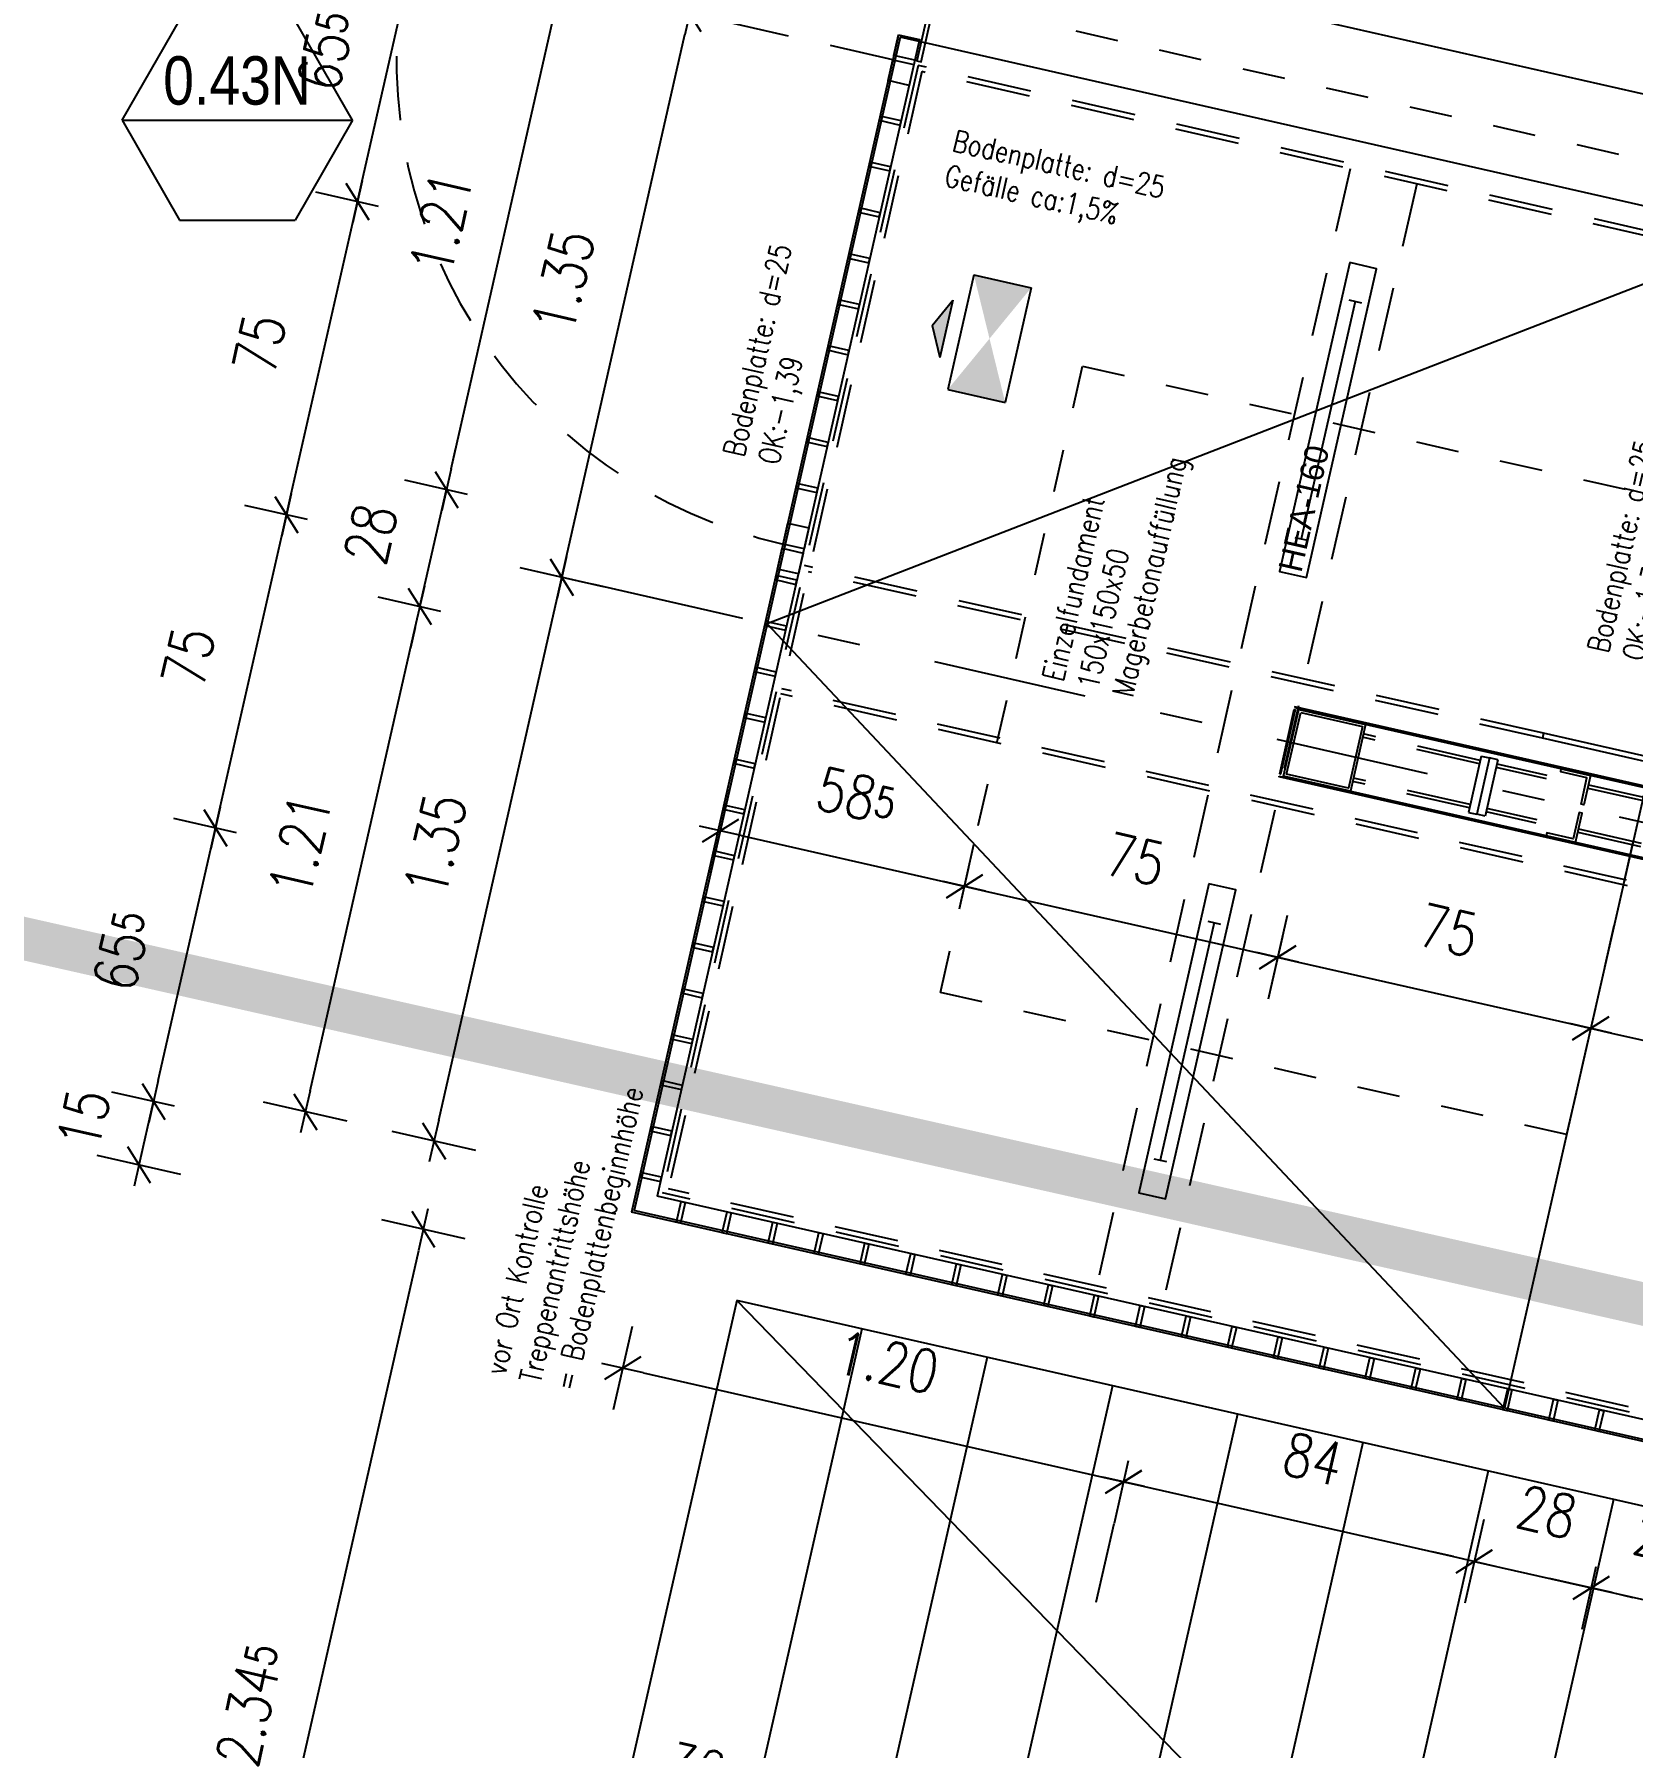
# Model space of a CAD drawing. Header units: metres. Extents: x -7 to 99688, y -10762 to -90.
# Drawn here: x 77.233 to 80.967, y -126.664 to -122.662 of the extents above; entities that cross this region are included whole.
import ezdxf
from ezdxf.enums import TextEntityAlignment as Align

# ---------------------------------------------------------------- set-up
doc = ezdxf.new("R2010")
doc.units = ezdxf.units.M
doc.header["$LTSCALE"] = 0.03
for name, pattern in [('GESTRICHELT', [9, 6, -3]), ('GESTRICHELT2', [4.5, 3, -1.5]), ('STRICHLINIE', [0.75, 0.5, -0.25]), ('STRICHPUNKT', [24, 12, -6, 0, -6])]:
    doc.linetypes.add(name, pattern=pattern)
doc.layers.get('0').update_dxf_attribs({"linetype": 'CONTINUOUS'})
doc.layers.get('Defpoints').update_dxf_attribs({"linetype": 'CONTINUOUS'})
for name, color, linetype in [('A_ACHSEN', 1, 'STRICHPUNKT'), ('A_ansicht', 9, 'CONTINUOUS'), ('A_ansicht_verdeckt', 8, 'STRICHLINIE'), ('A_Gitterrost', 3, 'CONTINUOUS'), ('A_NR_TÜR', 1, 'CONTINUOUS'), ('A_räume', 5, 'CONTINUOUS'), ('A_schraffur', 10, 'CONTINUOUS'), ('A_Stahl', 5, 'CONTINUOUS'), ('A_text', 5, 'CONTINUOUS'), ('A_treppe', 3, 'CONTINUOUS'), ('A_trockenbau', 2, 'CONTINUOUS'), ('A_Tuernummer_neu', 10, 'CONTINUOUS'), ('A_TXT-TUER', 1, 'CONTINUOUS'), ('A_verdeckt', 8, 'GESTRICHELT2'), ('CKMA0002', 2, 'CONTINUOUS'), ('E__LEUCHTEN', 6, 'CONTINUOUS')]:
    doc.layers.add(name, color=color, linetype=linetype)
doc.styles.add('arial-n', font='ARIALN.TTF')
doc.styles.add('NORM', font='simplex.shx', dxfattribs={"width": 0.7, "bigfont": 'bigfont.shx'})
doc.styles.add('PITSIMP8', font='PITSIMP8.SHX')
doc.styles.add('SIMPLEX', font='simplex.shx', dxfattribs={"width": 0.8, "height": 0.1})
doc.styles.get("Standard").update_dxf_attribs({"font": 'txt', "height": 1})
doc.dimstyles.get("Standard").update_dxf_attribs({"dimtxt": 0.1, "dimasz": 0.05, "dimexe": 0.1, "dimexo": 0, "dimgap": 0.1, "dimtad": 1, "dimdec": 4, "dimrnd": 0.0025, "dimzin": 0, "dimdsep": 46, "dimtxsty": 'SIMPLEX', "dimblk": 'DIMCROSS', "dimblk1": 'DIMCROSS', "dimblk2": 'DIMCROSS', "dimsah": 1, "dimcen": 2.5, "dimdle": 0.025, "dimclrd": 1, "dimclre": 1, "dimclrt": 6, "dimadec": 0, "dimazin": 0, "dimtfac": 1, "dimtdec": 4, "dimtix": 1, "dimtmove": 2, "dimatfit": 3, "dimfxl": 1, "dimtvp": 1, "dimtolj": 1, "dimtzin": 0, "dimarcsym": 0})

# ---------------------------------------------------------------- blocks, each defined once
blk = doc.blocks.new('Tür-Nr')
at = {"layer": 'A_NR_TÜR'}
for p, q in [((-0.0573, -108.8652), (0.0772, -108.6321)), ((0.0772, -108.6321), (0.3468, -108.6321)), ((0.4812, -108.8652), (0.3468, -108.6321)), ((-0.0573, -108.8652), (0.4812, -108.8652)), ((-0.0573, -108.8652), (0.0772, -109.0983)), ((0.4812, -108.8652), (0.3468, -109.0983)), ((0.0772, -109.0983), (0.3468, -109.0983))]:
    blk.add_line(p, q, dxfattribs=at)
at = {"layer": 'A_TXT-TUER', "style": 'arial-n', "flags": 4}
blk.add_attdef('TÜR-NR.', text='', height=0.1129, dxfattribs=at).set_placement((0.2114, -108.7723), align=Align.MIDDLE_CENTER)
at = {"layer": 'A_TXT-TUER', "style": 'NORM', "width": 0.7}
for tag, flags, p in [('BRANDSCHUTZ', 4, (0.2287, -108.9809)), ('DIN', 5, (0.214, -109.1983)), ('ABMESSUNG', 5, (0.214, -109.3327)), ('MATERIAL', 5, (0.214, -109.4671)), ('WANDART', 5, (0.214, -109.6015)), ('ZARGE', 5, (0.214, -109.7359)), ('SCHLOSS', 5, (0.214, -109.8703)), ('BESCHLÄGE', 5, (0.214, -110.0047)), ('SONSTIGES', 5, (0.214, -110.1391))]:
    blk.add_attdef(tag, text='', height=0.0784, dxfattribs=dict(at, flags=flags)).set_placement(p, align=Align.MIDDLE_CENTER)
blk = doc.blocks.new('DIMCROSS')
at = {"color": 0, "linetype": 'ByBlock'}
blk.add_line((-1, 0), (1, 0), dxfattribs=at)
at = {"linetype": 'ByBlock'}
blk.add_line((-0.707107, -0.707107), (0.707107, 0.707107), dxfattribs=at)
blk = doc.blocks.new('*D204')
at = {"layer": 'CKMA0002', "color": 1, "lineweight": -2}
for p, q in [((78.5784, -126.924), (78.6226, -126.729)), ((78.6005, -126.8265), (78.6005, -126.8265)), ((78.6005, -126.8265), (78.6005, -126.8265)), ((78.6005, -126.8265), (78.8931, -126.8929)), ((78.882, -126.9416), (78.9152, -126.7954))]:
    blk.add_line(p, q, dxfattribs=at)
at = {"layer": 'Defpoints', "color": 0}
for p in [(78.8931, -126.8929), (78.5519, -127.0407), (78.8555, -127.0583)]:
    blk.add_point(p, dxfattribs=at)
at = {"layer": 'CKMA0002', "color": 1, "lineweight": -2, "xscale": 0.05, "yscale": 0.05, "zscale": 0.05}
for p, rotation in [((78.6005, -126.8265), 347.2198908576032), ((78.8931, -126.8929), 167.2198908576032)]:
    blk.add_blockref('DIMCROSS', p, dxfattribs=dict(at, rotation=rotation))
at = {"layer": 'CKMA0002', "color": 3, "insert": (78.78, -126.7134), "char_height": 0.1, "attachment_point": 5, "rotation": 347.2199, "style": 'SIMPLEX'}
blk.add_mtext('\\A1;30{\\A1\\H0.7x\\S;}', dxfattribs=at)
blk = doc.blocks.new('*D246')
at = {"layer": 'CKMA0002', "color": 1, "lineweight": -2}
for p, q in [((78.24, -125.476), (78.045, -125.4318)), ((77.6349, -127.6919), (78.1314, -125.5027))]:
    blk.add_line(p, q, dxfattribs=at)
at = {"layer": 'Defpoints', "color": 0}
for p in [(78.1425, -125.4539), (79.23, -125.7006), (76.4969, -127.4851)]:
    blk.add_point(p, dxfattribs=at)
at = {"layer": 'CKMA0002', "color": 1, "lineweight": -2, "xscale": 0.05, "yscale": 0.05, "zscale": 0.05}
for p, rotation in [((78.1425, -125.4539), 77.22109694714426), ((77.6238, -127.7406), 257.2210969471443)]:
    blk.add_blockref('DIMCROSS', p, dxfattribs=dict(at, rotation=rotation))
at = {"layer": 'CKMA0002', "color": 3, "insert": (77.7369, -126.5641), "char_height": 0.1, "attachment_point": 5, "rotation": 77.2211, "style": 'SIMPLEX'}
blk.add_mtext('\\A1;2.34{\\A1\\H0.7x\\S5;}', dxfattribs=at)
blk = doc.blocks.new('PU1')
at = {"color": 3}
for p, q in [((-118.6, -55.3), (-118.6, 69.7)), ((-118.6, 69.7), (131.4, 69.7)), ((131.4, -55.3), (131.4, 69.7)), ((-118.6, -55.3), (131.4, -55.3)), ((-56.1, -86.6), (68.9, -86.6)), ((6.4, -117.8), (-56.1, -86.6)), ((6.4, -117.8), (68.9, -86.6))]:
    blk.add_line(p, q, dxfattribs=at)
for points in [[(-118.6, 69.7), (-118.6, -55.3), (131.4, -55.3), (131.4, 69.7)], [(68.9, -86.6), (-56.1, -86.6), (6.4, -117.8)]]:
    blk.add_solid(points, dxfattribs=at)
blk = doc.blocks.new('*D293')
at = {"layer": 'CKMA0002', "color": 1, "lineweight": -2}
for p, q in [((78.183, -124.0102), (78.0367, -123.977)), ((77.8777, -125.1304), (78.1232, -124.0479)), ((77.9642, -125.2013), (77.7691, -125.157))]:
    blk.add_line(p, q, dxfattribs=at)
at = {"layer": 'Defpoints', "color": 0}
for p in [(78.1343, -123.9991), (79.0118, -124.1982), (78.793, -125.3892)]:
    blk.add_point(p, dxfattribs=at)
at = {"layer": 'CKMA0002', "color": 1, "lineweight": -2, "xscale": 0.05, "yscale": 0.05, "zscale": 0.05}
for p, rotation in [((78.1343, -123.9991), 77.22109694715213), ((77.8666, -125.1791), 257.2210969471521)]:
    blk.add_blockref('DIMCROSS', p, dxfattribs=dict(at, rotation=rotation))
at = {"layer": 'CKMA0002', "color": 6, "insert": (77.8542, -124.556), "char_height": 0.1, "attachment_point": 5, "rotation": 77.2211, "style": 'SIMPLEX'}
blk.add_mtext('\\A1;1.21{\\A1\\H0.7x\\S;}', dxfattribs=at)
blk = doc.blocks.new('*D294')
at = {"layer": 'CKMA0002', "color": 1, "lineweight": -2}
for p, q in [((78.2073, -123.6773), (78.2183, -123.6285)), ((78.245, -123.7371), (78.0987, -123.7039)), ((78.1343, -123.9991), (78.1962, -123.726)), ((78.1232, -124.0479), (78.1122, -124.0966))]:
    blk.add_line(p, q, dxfattribs=at)
at = {"layer": 'Defpoints', "color": 0}
for p in [(78.1962, -123.726), (79.0738, -123.9251), (79.0118, -124.1982)]:
    blk.add_point(p, dxfattribs=at)
at = {"layer": 'CKMA0002', "color": 1, "lineweight": -2, "xscale": 0.05, "yscale": 0.05, "zscale": 0.05}
for p, rotation in [((78.1962, -123.726), 257.2210969471521), ((78.1343, -123.9991), 77.22109694715212)]:
    blk.add_blockref('DIMCROSS', p, dxfattribs=dict(at, rotation=rotation))
at = {"layer": 'CKMA0002', "color": 6, "insert": (78.019, -123.8294), "char_height": 0.1, "attachment_point": 5, "rotation": 77.2211, "style": 'SIMPLEX'}
blk.add_mtext('\\A1;28{\\A1\\H0.7x\\S;}', dxfattribs=at)
blk = doc.blocks.new('*D295')
at = {"layer": 'CKMA0002', "color": 1, "lineweight": -2}
for p, q in [((78.5126, -122.5571), (78.3663, -122.5239)), ((78.2073, -123.6773), (78.4528, -122.5948))]:
    blk.add_line(p, q, dxfattribs=at)
at = {"layer": 'Defpoints', "color": 0}
for p in [(78.4638, -122.546), (79.3414, -122.7451), (79.0738, -123.9251)]:
    blk.add_point(p, dxfattribs=at)
at = {"layer": 'CKMA0002', "color": 1, "lineweight": -2, "xscale": 0.05, "yscale": 0.05, "zscale": 0.05}
for p, rotation in [((78.4638, -122.546), 77.22109694715213), ((78.1962, -123.726), 257.2210969471521)]:
    blk.add_blockref('DIMCROSS', p, dxfattribs=dict(at, rotation=rotation))
at = {"layer": 'CKMA0002', "color": 6, "insert": (78.1837, -123.1029), "char_height": 0.1, "attachment_point": 5, "rotation": 77.2211, "style": 'SIMPLEX'}
blk.add_mtext('\\A1;1.21{\\A1\\H0.7x\\S;}', dxfattribs=at)
blk = doc.blocks.new('*D296')
at = {"layer": 'CKMA0002', "color": 1, "lineweight": -2}
for p, q in [((78.63, -122.2657), (78.4349, -122.2215)), ((78.4749, -122.4973), (78.5214, -122.2923))]:
    blk.add_line(p, q, dxfattribs=at)
at = {"layer": 'Defpoints', "color": 0}
for p in [(78.5324, -122.2436), (79.41, -122.4426), (79.3414, -122.7451)]:
    blk.add_point(p, dxfattribs=at)
at = {"layer": 'CKMA0002', "color": 1, "lineweight": -2, "xscale": 0.05, "yscale": 0.05, "zscale": 0.05}
for p, rotation in [((78.5324, -122.2436), 77.22109694715213), ((78.4638, -122.546), 257.2210969471521)]:
    blk.add_blockref('DIMCROSS', p, dxfattribs=dict(at, rotation=rotation))
at = {"layer": 'CKMA0002', "color": 6, "insert": (78.3519, -122.3616), "char_height": 0.1, "attachment_point": 5, "rotation": 77.2211, "style": 'SIMPLEX'}
blk.add_mtext('\\A1;31{\\A1\\H0.7x\\S;}', dxfattribs=at)
blk = doc.blocks.new('*D297')
at = {"layer": 'CKMA0002', "color": 1, "lineweight": -2}
for p, q in [((78.5146, -123.9418), (78.3683, -123.9086)), ((78.1783, -125.1986), (78.4548, -123.9795)), ((78.2647, -125.2694), (78.0697, -125.2252))]:
    blk.add_line(p, q, dxfattribs=at)
at = {"layer": 'Defpoints', "color": 0}
for p in [(78.4658, -123.9308), (79.3195, -124.1244), (79.0697, -125.452)]:
    blk.add_point(p, dxfattribs=at)
at = {"layer": 'CKMA0002', "color": 1, "lineweight": -2, "xscale": 0.05, "yscale": 0.05, "zscale": 0.05}
for p, rotation in [((78.4658, -123.9308), 77.22109694715213), ((78.1672, -125.2473), 257.2210969471521)]:
    blk.add_blockref('DIMCROSS', p, dxfattribs=dict(at, rotation=rotation))
at = {"layer": 'CKMA0002', "color": 6, "insert": (78.1702, -124.5559), "char_height": 0.1, "attachment_point": 5, "rotation": 77.2211, "style": 'SIMPLEX'}
blk.add_mtext('\\A1;1.35{\\A1\\H0.7x\\S;}', dxfattribs=at)
blk = doc.blocks.new('*D298')
at = {"layer": 'CKMA0002', "color": 1, "lineweight": -2}
for p, q in [((78.6298, -125.6804), (78.5856, -125.8754)), ((78.6565, -125.7889), (79.7292, -126.0323)), ((79.789, -125.9946), (79.7558, -126.1408))]:
    blk.add_line(p, q, dxfattribs=at)
at = {"layer": 'Defpoints', "color": 0}
for p in [(79.0201, -123.9597), (80.1793, -124.2739), (79.778, -126.0433)]:
    blk.add_point(p, dxfattribs=at)
at = {"layer": 'CKMA0002', "color": 1, "lineweight": -2, "xscale": 0.05, "yscale": 0.05, "zscale": 0.05}
for p, rotation in [((78.6077, -125.7779), 167.2210969472422), ((79.778, -126.0433), 347.2210969472422)]:
    blk.add_blockref('DIMCROSS', p, dxfattribs=dict(at, rotation=rotation))
at = {"layer": 'CKMA0002', "color": 6, "insert": (79.226, -125.7643), "char_height": 0.1, "attachment_point": 5, "rotation": 347.2211, "style": 'SIMPLEX'}
blk.add_mtext('\\A1;1.20{\\A1\\H0.7x\\S;}', dxfattribs=at)
blk = doc.blocks.new('*D299')
at = {"layer": 'CKMA0002', "color": 1, "lineweight": -2}
for p, q in [((80.5484, -126.2181), (80.4997, -126.207)), ((80.5972, -126.2291), (80.8702, -126.2911)), ((80.8813, -126.2423), (80.8481, -126.3886)), ((80.919, -126.3021), (80.9678, -126.3132))]:
    blk.add_line(p, q, dxfattribs=at)
at = {"layer": 'Defpoints', "color": 0}
for p in [(80.9243, -124.7869), (81.1973, -124.8488), (80.8702, -126.2911)]:
    blk.add_point(p, dxfattribs=at)
at = {"layer": 'CKMA0002', "color": 1, "lineweight": -2, "xscale": 0.05, "yscale": 0.05, "zscale": 0.05}
for p, rotation in [((80.5972, -126.2291), 347.2210969472422), ((80.8702, -126.2911), 167.2210969472422)]:
    blk.add_blockref('DIMCROSS', p, dxfattribs=dict(at, rotation=rotation))
at = {"layer": 'CKMA0002', "color": 6, "insert": (80.7669, -126.1138), "char_height": 0.1, "attachment_point": 5, "rotation": 347.2211, "style": 'SIMPLEX'}
blk.add_mtext('\\A1;28{\\A1\\H0.7x\\S;}', dxfattribs=at)
blk = doc.blocks.new('*D300')
at = {"layer": 'CKMA0002', "color": 1, "lineweight": -2}
for p, q in [((80.8215, -126.28), (80.7727, -126.2689)), ((80.8702, -126.2911), (81.1433, -126.353)), ((81.1544, -126.3042), (81.1212, -126.4505)), ((81.1921, -126.364), (81.2408, -126.3751))]:
    blk.add_line(p, q, dxfattribs=at)
at = {"layer": 'Defpoints', "color": 0}
for p in [(81.1973, -124.8488), (81.4704, -124.9108), (81.1433, -126.353)]:
    blk.add_point(p, dxfattribs=at)
at = {"layer": 'CKMA0002', "color": 1, "lineweight": -2, "xscale": 0.05, "yscale": 0.05, "zscale": 0.05}
for p, rotation in [((80.8702, -126.2911), 347.2210969472422), ((81.1433, -126.353), 167.2210969472422)]:
    blk.add_blockref('DIMCROSS', p, dxfattribs=dict(at, rotation=rotation))
at = {"layer": 'CKMA0002', "color": 6, "insert": (81.04, -126.1757), "char_height": 0.1, "attachment_point": 5, "rotation": 347.2211, "style": 'SIMPLEX'}
blk.add_mtext('\\A1;28{\\A1\\H0.7x\\S;}', dxfattribs=at)
blk = doc.blocks.new('2DEL_457')
for p, q in [((-0.3844, -0.2363), (-0.3844, 0.2363)), ((0.3844, -0.2363), (0.3844, 0.2363)), ((-0.3844, 0), (0.3844, 0))]:
    blk.add_line(p, q)
blk.add_lwpolyline([(-0.5, -0.5), (0.5, -0.5), (0.5, 0.5), (-0.5, 0.5)], close=True)
at = {"style": 'PITSIMP8', "flags": 9}
for tag, p in [('RAUM/GRUPPE', (-0.0298, 0.1593)), ('BEZEICHNUNG', (-0.0298, 0.1793)), ('POS.NR.G-LV', (-0.0298, 0.1393)), ('FABRIKAT', (-0.0298, 0.1193)), ('KENNUNG', (-0.0298, 0.0793)), ('LEISTUNG', (-0.0298, 0.0593)), ('TYP', (-0.0298, 0.0993)), ('VOLUMENSTROM', (-0.0298, 0.0393)), ('DRUCK/-STUFE', (-0.0298, 0.0193)), ('ANSCHLUSS', (-0.0298, -0.0007)), ('GROESSE', (-0.0298, -0.0207)), ('DN', (-0.0298, -0.0407)), ('TEMPERATUR', (-0.0298, -0.0607)), ('SCHUTZART', (-0.0298, -0.1007)), ('DREHZAHL', (-0.0298, -0.0807)), ('SPANNUNG/FREQUENZ', (-0.0298, -0.1207)), ('GEWICHT', (-0.0298, -0.1407)), ('FREI', (-0.0298, -0.1607)), ('FREI', (-0.0298, -0.1807)), ('FREI', (-0.0298, -0.2007))]:
    blk.add_attdef(tag, text='', height=0.01, dxfattribs=at).set_placement(p, align=Align.MIDDLE)
blk = doc.blocks.new('*D309')
at = {"layer": 'CKMA0002', "color": 1, "lineweight": -2}
for p, q in [((78.862, -122.6363), (78.6669, -122.592)), ((78.4769, -123.882), (78.7534, -122.6629)), ((78.5633, -123.9529), (78.3683, -123.9086))]:
    blk.add_line(p, q, dxfattribs=at)
at = {"layer": 'Defpoints', "color": 0}
for p in [(78.7645, -122.6141), (79.6182, -122.8078), (79.3195, -124.1244)]:
    blk.add_point(p, dxfattribs=at)
at = {"layer": 'CKMA0002', "color": 1, "lineweight": -2, "xscale": 0.05, "yscale": 0.05, "zscale": 0.05}
for p, rotation in [((78.7645, -122.6141), 77.21959770480356), ((78.4658, -123.9307), 257.2195977048036)]:
    blk.add_blockref('DIMCROSS', p, dxfattribs=dict(at, rotation=rotation))
at = {"layer": 'CKMA0002', "color": 3, "insert": (78.4689, -123.2393), "char_height": 0.1, "attachment_point": 5, "rotation": 77.2196, "style": 'SIMPLEX'}
blk.add_mtext('\\A1;1.35{\\A1\\H0.7x\\S;}', dxfattribs=at)
blk = doc.blocks.new('*D310')
at = {"layer": 'CKMA0002', "color": 1, "lineweight": -2}
for p, q in [((79.8267, -126.0544), (80.5484, -126.2181)), ((79.7141, -126.3246), (79.7558, -126.1408)), ((80.6192, -126.1316), (80.575, -126.3266))]:
    blk.add_line(p, q, dxfattribs=at)
at = {"layer": 'Defpoints', "color": 0}
for p in [(81.0897, -124.0575), (80.1846, -124.2505), (80.5971, -126.2291)]:
    blk.add_point(p, dxfattribs=at)
at = {"layer": 'CKMA0002', "color": 1, "lineweight": -2, "xscale": 0.05, "yscale": 0.05, "zscale": 0.05}
for p, rotation in [((79.7779, -126.0433), 167.2195977048945), ((80.5971, -126.2291), 347.2195977048945)]:
    blk.add_blockref('DIMCROSS', p, dxfattribs=dict(at, rotation=rotation))
at = {"layer": 'CKMA0002', "color": 3, "insert": (80.2207, -125.9899), "char_height": 0.1, "attachment_point": 5, "rotation": 347.2196, "style": 'SIMPLEX'}
blk.add_mtext('\\A1;84{\\A1\\H0.7x\\S;}', dxfattribs=at)
blk = doc.blocks.new('*D311')
at = {"layer": 'CKMA0002', "color": 1, "lineweight": -2}
for p, q in [((78.8138, -124.6206), (78.858, -124.4255)), ((78.8847, -124.5341), (79.3576, -124.6414)), ((79.3953, -124.7012), (79.4285, -124.5549))]:
    blk.add_line(p, q, dxfattribs=at)
at = {"layer": 'Defpoints', "color": 0}
for p in [(79.4064, -124.6525), (78.803, -124.6682), (79.3845, -124.7489)]:
    blk.add_point(p, dxfattribs=at)
at = {"layer": 'CKMA0002', "color": 1, "lineweight": -2, "xscale": 0.05, "yscale": 0.05, "zscale": 0.05}
for p, rotation in [((78.8359, -124.523), 167.2195977048945), ((79.4064, -124.6525), 347.2195977048945)]:
    blk.add_blockref('DIMCROSS', p, dxfattribs=dict(at, rotation=rotation))
at = {"layer": 'CKMA0002', "color": 3, "insert": (79.1543, -124.4415), "char_height": 0.1, "attachment_point": 5, "rotation": 347.2196, "style": 'SIMPLEX'}
blk.add_mtext('\\A1;58{\\A1\\H0.7x\\S5;}', dxfattribs=at)
blk = doc.blocks.new('*D312')
at = {"layer": 'CKMA0002', "color": 1, "lineweight": -2}
for p, q in [((79.4552, -124.6635), (80.0891, -124.8073)), ((80.1489, -124.7696), (80.1157, -124.9159))]:
    blk.add_line(p, q, dxfattribs=at)
at = {"layer": 'Defpoints', "color": 0}
for p in [(80.2311, -124.407), (79.3845, -124.7489), (80.1378, -124.8184)]:
    blk.add_point(p, dxfattribs=at)
at = {"layer": 'CKMA0002', "color": 1, "lineweight": -2, "xscale": 0.05, "yscale": 0.05, "zscale": 0.05}
for p, rotation in [((79.4064, -124.6525), 167.2195977048945), ((80.1378, -124.8184), 347.2195977048945)]:
    blk.add_blockref('DIMCROSS', p, dxfattribs=dict(at, rotation=rotation))
at = {"layer": 'CKMA0002', "color": 3, "insert": (79.8053, -124.5891), "char_height": 0.1, "attachment_point": 5, "rotation": 347.2196, "style": 'SIMPLEX'}
blk.add_mtext('\\A1;75{\\A1\\H0.7x\\S;}', dxfattribs=at)
blk = doc.blocks.new('*D316')
at = {"layer": 'CKMA0002', "color": 1, "lineweight": -2}
for p, q in [((80.1599, -124.7208), (80.1157, -124.9159)), ((80.1866, -124.8294), (80.8205, -124.9732)), ((80.8803, -124.9355), (80.8471, -125.0818))]:
    blk.add_line(p, q, dxfattribs=at)
at = {"layer": 'Defpoints', "color": 0}
for p in [(80.1599, -124.7208), (80.8803, -124.9355), (80.8692, -124.9843)]:
    blk.add_point(p, dxfattribs=at)
at = {"layer": 'CKMA0002', "color": 1, "lineweight": -2, "xscale": 0.05, "yscale": 0.05, "zscale": 0.05}
for p, rotation in [((80.1378, -124.8184), 167.2195977048945), ((80.8692, -124.9843), 347.2195977048945)]:
    blk.add_blockref('DIMCROSS', p, dxfattribs=dict(at, rotation=rotation))
at = {"layer": 'CKMA0002', "color": 3, "insert": (80.5367, -124.755), "char_height": 0.1, "attachment_point": 5, "rotation": 347.2196, "style": 'SIMPLEX'}
blk.add_mtext('\\A1;75{\\A1\\H0.7x\\S;}', dxfattribs=at)
blk = doc.blocks.new('*D317')
at = {"layer": 'CKMA0002', "color": 1, "lineweight": -2}
for p, q in [((80.918, -124.9953), (82.2053, -125.2873)), ((82.2762, -125.2009), (82.232, -125.3959))]:
    blk.add_line(p, q, dxfattribs=at)
at = {"layer": 'Defpoints', "color": 0}
for p in [(80.8803, -124.9355), (82.2974, -125.1073), (82.2541, -125.2984)]:
    blk.add_point(p, dxfattribs=at)
at = {"layer": 'CKMA0002', "color": 1, "lineweight": -2, "xscale": 0.05, "yscale": 0.05, "zscale": 0.05}
for p, rotation in [((80.8692, -124.9843), 167.2195977048945), ((82.2541, -125.2984), 347.2195977048945)]:
    blk.add_blockref('DIMCROSS', p, dxfattribs=dict(at, rotation=rotation))
at = {"layer": 'CKMA0002', "color": 3, "insert": (81.5948, -124.9951), "char_height": 0.1, "attachment_point": 5, "rotation": 347.2196, "style": 'SIMPLEX'}
blk.add_mtext('\\A1;1.42{\\A1\\H0.7x\\S;}', dxfattribs=at)
blk = doc.blocks.new('*D318')
at = {"layer": 'CKMA0002', "color": 1, "lineweight": -2}
for p, q in [((77.5605, -125.1661), (77.4142, -125.1329)), ((77.4782, -125.3032), (77.5118, -125.155)), ((77.5757, -125.3253), (77.3806, -125.2811)), ((77.4782, -125.3032), (77.4782, -125.3032)), ((77.4782, -125.3032), (77.4782, -125.3032))]:
    blk.add_line(p, q, dxfattribs=at)
at = {"layer": 'Defpoints', "color": 0}
for p in [(77.5118, -125.155), (79.6364, -125.6369), (79.6516, -125.7962)]:
    blk.add_point(p, dxfattribs=at)
at = {"layer": 'CKMA0002', "color": 1, "lineweight": -2, "xscale": 0.05, "yscale": 0.05, "zscale": 0.05}
for p, rotation in [((77.5118, -125.155), 257.2195977048036), ((77.4782, -125.3032), 77.21959770480362)]:
    blk.add_blockref('DIMCROSS', p, dxfattribs=dict(at, rotation=rotation))
at = {"layer": 'CKMA0002', "color": 3, "insert": (77.3487, -125.1959), "char_height": 0.1, "attachment_point": 5, "rotation": 77.2196, "style": 'SIMPLEX'}
blk.add_mtext('\\A1;15{\\A1\\H0.7x\\S;}', dxfattribs=at)
blk = doc.blocks.new('*D319')
at = {"layer": 'CKMA0002', "color": 1, "lineweight": -2}
for p, q in [((77.7054, -124.5273), (77.5591, -124.4941)), ((77.5228, -125.1062), (77.6456, -124.565))]:
    blk.add_line(p, q, dxfattribs=at)
at = {"layer": 'Defpoints', "color": 0}
for p in [(77.6567, -124.5162), (79.7813, -124.9982), (79.6364, -125.6369)]:
    blk.add_point(p, dxfattribs=at)
at = {"layer": 'CKMA0002', "color": 1, "lineweight": -2, "xscale": 0.05, "yscale": 0.05, "zscale": 0.05}
for p, rotation in [((77.6567, -124.5162), 77.21959770480356), ((77.5118, -125.155), 257.2195977048036)]:
    blk.add_blockref('DIMCROSS', p, dxfattribs=dict(at, rotation=rotation))
at = {"layer": 'CKMA0002', "color": 3, "insert": (77.4379, -124.8024), "char_height": 0.1, "attachment_point": 5, "rotation": 77.2196, "style": 'SIMPLEX'}
blk.add_mtext('\\A1;65{\\A1\\H0.7x\\S5;}', dxfattribs=at)
blk = doc.blocks.new('*D320')
at = {"layer": 'CKMA0002', "color": 1, "lineweight": -2}
for p, q in [((77.8713, -123.7959), (77.725, -123.7627)), ((77.6677, -124.4675), (77.8115, -123.8336))]:
    blk.add_line(p, q, dxfattribs=at)
at = {"layer": 'Defpoints', "color": 0}
for p in [(77.8226, -123.7848), (79.9472, -124.2667), (79.7813, -124.9982)]:
    blk.add_point(p, dxfattribs=at)
at = {"layer": 'CKMA0002', "color": 1, "lineweight": -2, "xscale": 0.05, "yscale": 0.05, "zscale": 0.05}
for p, rotation in [((77.8226, -123.7848), 77.21959770480356), ((77.6567, -124.5162), 257.2195977048036)]:
    blk.add_blockref('DIMCROSS', p, dxfattribs=dict(at, rotation=rotation))
at = {"layer": 'CKMA0002', "color": 3, "insert": (77.5933, -124.1173), "char_height": 0.1, "attachment_point": 5, "rotation": 77.2196, "style": 'SIMPLEX'}
blk.add_mtext('\\A1;75{\\A1\\H0.7x\\S;}', dxfattribs=at)
blk = doc.blocks.new('*D321')
at = {"layer": 'CKMA0002', "color": 1, "lineweight": -2}
for p, q in [((78.0372, -123.0644), (77.891, -123.0313)), ((77.8336, -123.736), (77.9774, -123.1021))]:
    blk.add_line(p, q, dxfattribs=at)
at = {"layer": 'Defpoints', "color": 0}
for p in [(77.9885, -123.0534), (80.1131, -123.5353), (79.9472, -124.2667)]:
    blk.add_point(p, dxfattribs=at)
at = {"layer": 'CKMA0002', "color": 1, "lineweight": -2, "xscale": 0.05, "yscale": 0.05, "zscale": 0.05}
for p, rotation in [((77.9885, -123.0534), 77.21959770480356), ((77.8226, -123.7848), 257.2195977048036)]:
    blk.add_blockref('DIMCROSS', p, dxfattribs=dict(at, rotation=rotation))
at = {"layer": 'CKMA0002', "color": 3, "insert": (77.7592, -123.3859), "char_height": 0.1, "attachment_point": 5, "rotation": 77.2196, "style": 'SIMPLEX'}
blk.add_mtext('\\A1;75{\\A1\\H0.7x\\S;}', dxfattribs=at)
blk = doc.blocks.new('*D322')
at = {"layer": 'CKMA0002', "color": 1, "lineweight": -2}
for p, q in [((78.1821, -122.4257), (78.0359, -122.3925)), ((77.9995, -123.0046), (78.1223, -122.4634))]:
    blk.add_line(p, q, dxfattribs=at)
at = {"layer": 'Defpoints', "color": 0}
for p in [(78.1334, -122.4146), (80.258, -122.8965), (80.1131, -123.5353)]:
    blk.add_point(p, dxfattribs=at)
at = {"layer": 'CKMA0002', "color": 1, "lineweight": -2, "xscale": 0.05, "yscale": 0.05, "zscale": 0.05}
for p, rotation in [((78.1334, -122.4146), 77.21959770480356), ((77.9885, -123.0534), 257.2195977048036)]:
    blk.add_blockref('DIMCROSS', p, dxfattribs=dict(at, rotation=rotation))
at = {"layer": 'CKMA0002', "color": 3, "insert": (77.9146, -122.7008), "char_height": 0.1, "attachment_point": 5, "rotation": 77.2196, "style": 'SIMPLEX'}
blk.add_mtext('\\A1;65{\\A1\\H0.7x\\S5;}', dxfattribs=at)
blk = doc.blocks.new('*D323')
at = {"layer": 'CKMA0002', "color": 1, "lineweight": -2}
for p, q in [((78.2873, -122.188), (78.0923, -122.1437)), ((78.1334, -122.4146), (78.1898, -122.1659)), ((78.1334, -122.4146), (78.1334, -122.4146)), ((78.1334, -122.4146), (78.1334, -122.4146))]:
    blk.add_line(p, q, dxfattribs=at)
at = {"layer": 'Defpoints', "color": 0}
for p in [(78.1898, -122.1659), (80.3144, -122.6478), (80.258, -122.8965)]:
    blk.add_point(p, dxfattribs=at)
at = {"layer": 'CKMA0002', "color": 1, "lineweight": -2, "xscale": 0.05, "yscale": 0.05, "zscale": 0.05}
for p, rotation in [((78.1898, -122.1659), 257.2195977048036), ((78.1334, -122.4146), 77.21959770480362)]:
    blk.add_blockref('DIMCROSS', p, dxfattribs=dict(at, rotation=rotation))
at = {"layer": 'CKMA0002', "color": 3, "insert": (78.0153, -122.2571), "char_height": 0.1, "attachment_point": 5, "rotation": 77.2196, "style": 'SIMPLEX'}
blk.add_mtext('\\A1;25{\\A1\\H0.7x\\S5;}', dxfattribs=at)

msp = doc.modelspace()

# ---------------------------------------------------------------- hatches: boundary and pattern name
at = {"layer": 'A_schraffur'}
h = msp.add_hatch(dxfattribs=at)
h.set_pattern_fill('ERDE_3', color=256, scale=0.02, angle=90, style=0)
h.set_pattern_definition([(122.2211, (72.88871, -128.407217), (-0.05516739, 0.01251236), [0.02, -0.06]), (212.2211, (72.87051, -128.359586), (-0.01251236, -0.05516739), [0.02, -0.06])])
edge = h.paths.add_edge_path()
edge.add_line((72.98965, -127.54584), (72.59345, -127.45597))
edge.add_line((73.13014, -126.92652), (72.98966, -127.54584))
edge.add_line((72.77818, -126.64161), (72.59346, -127.45597))
edge.add_line((80.40349, -128.37109), (72.77818, -126.64161))
edge.add_line((80.35925, -128.56613), (73.13014, -126.92652))
edge.add_line((80.4035, -128.37109), (80.35925, -128.56613))

# ---------------------------------------------------------------- linework, layer by layer
at = {"layer": 'A_ACHSEN'}
msp.add_line((84.48661, -125.29632), (78.51603, -123.94214), dxfattribs=at)
at = {"layer": 'A_ansicht', "linetype": 'STRICHLINIE', "ltscale": 10}
msp.add_line((79.23928, -122.7219), (78.10802, -122.4653), dxfattribs=at)
at = {"layer": 'A_ansicht', "color": 9, "linetype": 'Continuous'}
msp.add_line((79.91305, -122.55676), (81.07349, -122.81997), dxfattribs=at)
at = {"layer": 'A_ansicht'}
for p, q in [((79.25256, -122.66338), (78.6288, -125.41354)), ((79.29026, -122.72321), (78.68862, -125.37584)), ((83.1909, -124.92041), (80.18717, -124.23914)), ((83.15551, -125.07645), (80.15177, -124.39518)), ((81.47883, -126.00867), (78.68862, -125.37584)), ((84.13464, -126.6623), (78.6288, -125.41354))]:
    msp.add_line(p, q, dxfattribs=at)
at = {"layer": 'A_ansicht', "color": 2}
for p, q in [((84.40992, -125.12306), (80.75899, -124.295)), ((84.40727, -125.13477), (80.75634, -124.30671))]:
    msp.add_line(p, q, dxfattribs=at)
at = {"layer": 'A_ansicht', "linetype": 'STRICHLINIE', "ltscale": 10}
msp.add_arc((79.23928, -122.7219), 1.16, 167.22019, 257.22019, dxfattribs=at)
at = {"layer": 'A_ansicht_verdeckt', "linetype": 'STRICHLINIE', "ltscale": 10}
for p, q in [((79.29781, -122.73512), (78.70059, -125.3683)), ((81.02398, -123.12668), (79.29781, -122.73512)), ((79.30686, -122.74948), (78.71495, -125.35925)), ((81.02132, -123.13838), (79.30686, -122.74948)), ((80.30695, -122.97636), (79.71504, -125.58607)), ((80.46298, -123.01175), (79.87108, -125.62147)), ((80.75899, -124.295), (79.03282, -123.90345)), ((80.75634, -124.30671), (79.04187, -123.91781)), ((81.19885, -124.70649), (78.97728, -124.20263)), ((81.19636, -124.69362), (78.97993, -124.19092)), ((80.60953, -124.36616), (80.33647, -124.30422)), ((80.6113, -124.35836), (80.33824, -124.29642)), ((80.61362, -124.34812), (80.58376, -124.47977)), ((80.63313, -124.35254), (80.60327, -124.4842)), ((80.61362, -124.34812), (80.63313, -124.35254)), ((80.65263, -124.35696), (80.62277, -124.48862)), ((80.65263, -124.35696), (80.63313, -124.35254)), ((82.71605, -124.84393), (80.64854, -124.37501)), ((82.71782, -124.83613), (80.65031, -124.3672)), ((80.58609, -124.46953), (80.31302, -124.4076)), ((80.58786, -124.46173), (80.31479, -124.3998)), ((80.58376, -124.47977), (80.60327, -124.4842)), ((80.62277, -124.48862), (80.60327, -124.4842)), ((82.6926, -124.94731), (80.6251, -124.47838)), ((82.69437, -124.9395), (80.62686, -124.47058)), ((81.4475, -125.99131), (78.70059, -125.3683)), ((81.44501, -125.97844), (78.71495, -125.35925))]:
    msp.add_line(p, q, dxfattribs=at)
at = {"layer": 'A_Gitterrost'}
for points in [[(80.14269, -124.39004), (80.1767, -124.23984), (80.17865, -124.24028), (80.14464, -124.39048)], [(80.17786, -124.23498), (83.20109, -124.92067), (83.20153, -124.91872), (80.1783, -124.23303)], [(80.14158, -124.39491), (83.16482, -125.08061), (83.16437, -125.08256), (80.14114, -124.39686)]]:
    msp.add_lwpolyline(points, close=True, dxfattribs=at)
for points in [[(80.80059, -124.37827), (80.86886, -124.39375), (80.85337, -124.46202), (80.84655, -124.46047), (80.86048, -124.39903), (80.79904, -124.38509), (80.80059, -124.37827)], [(80.7652, -124.53431), (80.83347, -124.54979), (80.84895, -124.48152), (80.84212, -124.47997), (80.82819, -124.54141), (80.76675, -124.52748), (80.7652, -124.53431)]]:
    msp.add_lwpolyline(points, dxfattribs=at)
at = {"layer": 'A_räume', "linetype": 'GESTRICHELT', "ltscale": 5, "const_width": 0.1}
msp.add_lwpolyline([(104.8449, -127.62167), (85.06791, -123.13505), (84.35798, -126.38768), (70.55892, -123.27383)], dxfattribs=at)
at = {"layer": 'A_Stahl'}
for points in [[(79.35488, -122.46091), (79.29514, -122.7243), (79.30489, -122.72652), (79.36463, -122.46313), (79.35488, -122.46091)], [(79.25256, -122.66338), (79.30132, -122.67444), (79.29026, -122.7232), (79.2415, -122.71214), (79.25256, -122.66338)], [(79.23929, -122.7219), (79.28805, -122.73296), (79.27699, -122.78172), (79.22822, -122.77066), (79.23928, -122.7219)], [(79.25819, -122.86462), (79.20942, -122.85356), (79.20721, -122.86331), (79.25597, -122.87437), (79.25819, -122.86462)], [(79.23385, -122.97189), (79.18509, -122.96083), (79.18288, -122.97058), (79.23164, -122.98164), (79.23385, -122.97189)], [(79.20952, -123.07917), (79.16076, -123.06811), (79.15855, -123.07786), (79.20731, -123.08892), (79.20952, -123.07917)], [(79.18519, -123.18644), (79.13643, -123.17538), (79.13422, -123.18513), (79.18298, -123.19619), (79.18519, -123.18644)], [(79.16086, -123.29372), (79.1121, -123.28266), (79.10989, -123.29241), (79.15865, -123.30347), (79.16086, -123.29372)], [(79.13653, -123.40099), (79.08777, -123.38993), (79.08556, -123.39969), (79.13432, -123.41074), (79.13653, -123.40099)], [(79.1122, -123.50827), (79.06344, -123.49721), (79.06123, -123.50696), (79.10999, -123.51802), (79.1122, -123.50827)], [(79.08787, -123.61554), (79.03911, -123.60448), (79.0369, -123.61424), (79.08566, -123.6253), (79.08787, -123.61554)], [(79.06354, -123.72282), (79.01478, -123.71176), (79.01257, -123.72151), (79.06133, -123.73257), (79.06354, -123.72282)], [(78.99376, -123.80441), (79.04252, -123.81547), (79.03146, -123.86423), (78.9827, -123.85317), (78.99376, -123.80441)], [(78.98049, -123.86292), (79.02925, -123.87398), (79.01819, -123.92274), (78.96943, -123.91168), (78.98049, -123.86292)], [(79.01488, -123.93737), (78.96612, -123.92631), (78.9639, -123.93606), (79.01267, -123.94712), (79.01488, -123.93737)], [(78.99055, -124.04464), (78.94178, -124.03359), (78.93957, -124.04334), (78.98833, -124.0544), (78.99055, -124.04464)], [(78.96622, -124.15192), (78.91745, -124.14086), (78.91524, -124.15061), (78.964, -124.16167), (78.96622, -124.15192)], [(78.94188, -124.2592), (78.89312, -124.24814), (78.89091, -124.25789), (78.93967, -124.26895), (78.94188, -124.2592)], [(78.91755, -124.36647), (78.86879, -124.35541), (78.86658, -124.36516), (78.91534, -124.37622), (78.91755, -124.36647)], [(78.89322, -124.47375), (78.84446, -124.46269), (78.84225, -124.47244), (78.89101, -124.4835), (78.89322, -124.47375)], [(78.86889, -124.58102), (78.82013, -124.56996), (78.81792, -124.57971), (78.86668, -124.59077), (78.86889, -124.58102)], [(78.84456, -124.6883), (78.7958, -124.67724), (78.79359, -124.68699), (78.84235, -124.69805), (78.84456, -124.6883)], [(78.82023, -124.79557), (78.77147, -124.78451), (78.76926, -124.79427), (78.81802, -124.80532), (78.82023, -124.79557)], [(78.7959, -124.90285), (78.74714, -124.89179), (78.74493, -124.90154), (78.79369, -124.9126), (78.7959, -124.90285)], [(78.77157, -125.01012), (78.72281, -124.99906), (78.7206, -125.00882), (78.76936, -125.01988), (78.77157, -125.01012)], [(78.74724, -125.1174), (78.69848, -125.10634), (78.69626, -125.11609), (78.74503, -125.12715), (78.74724, -125.1174)], [(78.72291, -125.22467), (78.67415, -125.21361), (78.67193, -125.22337), (78.7207, -125.23443), (78.72291, -125.22467)], [(78.69858, -125.33195), (78.64981, -125.32089), (78.6476, -125.33064), (78.69636, -125.3417), (78.69858, -125.33195)], [(78.7333, -125.43724), (78.74435, -125.38848), (78.75411, -125.39069), (78.74305, -125.43945), (78.7333, -125.43724)], [(78.84057, -125.46157), (78.85163, -125.41281), (78.86138, -125.41502), (78.85032, -125.46378), (78.84057, -125.46157)], [(78.94785, -125.4859), (78.95891, -125.43714), (78.96866, -125.43935), (78.9576, -125.48811), (78.94785, -125.4859)], [(79.05512, -125.51023), (79.06618, -125.46147), (79.07593, -125.46368), (79.06487, -125.51244), (79.05512, -125.51023)], [(79.1624, -125.53456), (79.17346, -125.4858), (79.18321, -125.48801), (79.17215, -125.53677), (79.1624, -125.53456)], [(79.26967, -125.55889), (79.28073, -125.51013), (79.29048, -125.51234), (79.27942, -125.5611), (79.26967, -125.55889)], [(79.37695, -125.58322), (79.38801, -125.53446), (79.39776, -125.53667), (79.3867, -125.58544), (79.37695, -125.58322)], [(79.48422, -125.60755), (79.49528, -125.55879), (79.50504, -125.561), (79.49398, -125.60977), (79.48422, -125.60755)], [(79.5915, -125.63188), (79.60256, -125.58312), (79.61231, -125.58534), (79.60125, -125.6341), (79.5915, -125.63188)], [(79.69877, -125.65622), (79.70983, -125.60745), (79.71959, -125.60967), (79.70853, -125.65843), (79.69877, -125.65622)], [(79.80605, -125.68055), (79.81711, -125.63179), (79.82686, -125.634), (79.8158, -125.68276), (79.80605, -125.68055)], [(79.91332, -125.70488), (79.92438, -125.65612), (79.93414, -125.65833), (79.92308, -125.70709), (79.91332, -125.70488)], [(80.0206, -125.72921), (80.03166, -125.68045), (80.04141, -125.68266), (80.03035, -125.73142), (80.0206, -125.72921)], [(80.12788, -125.75354), (80.13894, -125.70478), (80.14869, -125.70699), (80.13763, -125.75575), (80.12788, -125.75354)], [(80.23515, -125.77787), (80.24621, -125.72911), (80.25596, -125.73132), (80.2449, -125.78008), (80.23515, -125.77787)], [(80.34243, -125.8022), (80.35349, -125.75344), (80.36324, -125.75565), (80.35218, -125.80441), (80.34243, -125.8022)], [(80.4497, -125.82653), (80.46076, -125.77777), (80.47051, -125.77998), (80.45945, -125.82874), (80.4497, -125.82653)], [(80.55698, -125.85086), (80.56804, -125.8021), (80.57779, -125.80431), (80.56673, -125.85307), (80.55698, -125.85086)], [(80.66425, -125.87519), (80.67531, -125.82643), (80.68506, -125.82864), (80.674, -125.87741), (80.66425, -125.87519)], [(80.77153, -125.89952), (80.78259, -125.85076), (80.79234, -125.85297), (80.78128, -125.90174), (80.77153, -125.89952)], [(80.8788, -125.92385), (80.88986, -125.87509), (80.89962, -125.87731), (80.88856, -125.92607), (80.8788, -125.92385)]]:
    msp.add_lwpolyline(points, dxfattribs=at)
for points in [[(80.18717, -124.23914), (80.3432, -124.27453), (80.30781, -124.43057), (80.15178, -124.39518)], [(80.19169, -124.24632), (80.33602, -124.27905), (80.30329, -124.42339), (80.15895, -124.39065)]]:
    msp.add_lwpolyline(points, close=True, dxfattribs=at)
at = {"layer": 'A_treppe', "linetype": 'Continuous'}
for p, q in [((79.25637, -122.66938), (78.63476, -125.40976)), ((84.75228, -123.91589), (79.25585, -122.66926)), ((84.13067, -126.65627), (78.63424, -125.40964)), ((78.8742, -125.61985), (78.35551, -127.90655)), ((84.2667, -126.84301), (78.8742, -125.61985)), ((78.8742, -125.61985), (80.37026, -127.16138)), ((79.16676, -125.68621), (78.64808, -127.97291)), ((79.45933, -125.75258), (78.94065, -128.03928)), ((79.7519, -125.81894), (79.23322, -128.10564)), ((80.04447, -125.8853), (79.52578, -128.172)), ((80.33704, -125.95167), (79.81835, -128.23837)), ((80.6296, -126.01803), (80.11092, -128.30473)), ((80.92217, -126.08439), (80.4035, -128.37109))]:
    msp.add_line(p, q, dxfattribs=at)
at = {"layer": 'A_treppe', "color": 1, "linetype": 'Continuous'}
for p, q in [((81.28968, -123.13055), (78.94557, -124.03957)), ((81.28968, -123.13055), (80.66814, -125.87094)), ((80.66805, -125.87103), (78.94557, -124.03957))]:
    msp.add_line(p, q, dxfattribs=at)
at = {"layer": 'A_treppe', "linetype": 'GESTRICHELT2'}
msp.add_lwpolyline([(79.68196, -123.43754), (81.1448, -123.76932), (80.81302, -125.23217), (79.35017, -124.90038)], close=True, dxfattribs=at)
at = {"layer": 'A_trockenbau'}
msp.add_line((80.75899, -124.295), (80.75634, -124.30671), dxfattribs=at)
at = {"layer": 'A_verdeckt'}
msp.add_line((73.22969, -121.19455), (84.94512, -123.85202), dxfattribs=at)

# ---------------------------------------------------------------- block references
at = {"layer": 'A_Tuernummer_neu'}
ref = msp.add_blockref('Tür-Nr', (77.49561, -13.99786), dxfattribs=at)
ref.add_attrib('TÜR-NR.', '0.43N', dxfattribs={"layer": 'A_TXT-TUER', "height": 0.112896, "style": 'arial-n'}).set_placement((77.70696, -122.7702), align=Align.MIDDLE_CENTER)
at = {"layer": 'E__LEUCHTEN', "color": 7, "xscale": 0.001099999999991311, "yscale": 0.001100000000008095, "zscale": 0.0011, "rotation": 257.2083222899831}
msp.add_blockref('PU1', (79.45864, -123.36465), dxfattribs=at)
at = {"layer": 'E__LEUCHTEN', "color": 7, "linetype": 'Continuous', "ltscale": 0.1, "xscale": 0.7399998890000211, "yscale": 0.06449804479996146, "zscale": 0.739999889, "rotation": 257.2197678871224}
for p in [(80.25578, -123.56354), (79.92663, -125.01467)]:
    msp.add_blockref('2DEL_457', p, dxfattribs=at)

# ---------------------------------------------------------------- texts
at = {"layer": 'A_text', "linetype": 'Continuous', "char_height": 0.05, "width": 2.13585, "attachment_point": 1, "style": 'SIMPLEX'}
for s, insert, rotation in [('Bodenplatte: d=25\\PGefälle ca:1,5%', (79.3861, -122.88536), 347.2211), ('Bodenplatte: d=25\\POK:-1,39 ', (78.84216, -123.64104), 77.2211), ('Bodenplatte: d=25\\POK:-1,355 (am Auftritt)', (80.86116, -124.09902), 77.2211), ('Einzelfundament \\P150x150x50\\PMagerbetonauffüllung', (79.58783, -124.16556), 77.2211), ('vor Ort Kontrolle \\PTreppenantrittshöhe\\P= Bodenplattenbeginnhöhe ', (78.28504, -125.78573), 77.2211)]:
    msp.add_mtext(s, dxfattribs=dict(at, insert=insert, rotation=rotation))
at = {"layer": 'A_text', "color": 3, "insert": (80.13911, -123.90969), "char_height": 0.055125, "attachment_point": 1, "rotation": 77.2211}
msp.add_mtext('HEA-160', dxfattribs=at)

# ---------------------------------------------------------------- dimensions: what is measured, and where the dimension line sits
at = {"layer": 'CKMA0002'}
for base, p1, p2, angle, text, override, picture, middle in [((78.1898, -122.16586), (80.25796, -122.89654), (80.31438, -122.64779), 77.2196, '25{\\A1\\H0.7x\\S5;}', {"dimexo": 2.078552, "dimrnd": 0.005, "dimse1": 1, "dimclrt": 3}, '*D323', (78.01531, -122.25706)), ((78.53244, -122.24357), (79.34142, -122.74506), (79.41003, -122.44261), 77.2211, '31{\\A1\\H0.7x\\S;}', {"dimexo": 0.799875, "dimse1": 1, "dimtix": 1}, '*D296', (78.35186, -122.36162)), ((78.13338, -122.41461), (80.11308, -123.53532), (80.25796, -122.89654), 77.2196, '65{\\A1\\H0.7x\\S5;}', {"dimexo": 2.128559, "dimrnd": 0.005, "dimse1": 1, "dimclrt": 3}, '*D322', (77.91465, -122.70082)), ((78.46384, -122.54602), (79.07378, -123.92509), (79.34142, -122.74506), 77.2211, '1.21{\\A1\\H0.7x\\S;}', {"dimexo": 0.849869, "dimse1": 1, "dimtix": 1}, '*D295', (78.18374, -123.10286)), ((78.76447, -122.61414), (79.31951, -124.12438), (79.61816, -122.80779), 77.2196, '1.35{\\A1\\H0.7x\\S;}', {"dimexo": 0.775375, "dimrnd": 0.005, "dimclrt": 3}, '*D309', (78.46886, -123.23926)), ((77.98848, -123.05339), (79.94719, -124.26674), (80.11308, -123.53532), 77.2196, '75{\\A1\\H0.7x\\S;}', {"dimexo": 2.128576, "dimrnd": 0.005, "dimse1": 1, "dimclrt": 3}, '*D321', (77.75924, -123.38591)), ((78.1962, -123.72605), (79.01185, -124.19816), (79.07378, -123.92509), 77.2211, '28{\\A1\\H0.7x\\S;}', {"dimexo": 0.849868, "dimse1": 1, "dimtix": 1}, '*D294', (78.01895, -123.82941)), ((77.82257, -123.7848), (79.7813, -124.99817), (79.94719, -124.26674), 77.2196, '75{\\A1\\H0.7x\\S;}', {"dimexo": 2.128595, "dimrnd": 0.005, "dimse1": 1, "dimclrt": 3}, '*D320', (77.59333, -124.11733)), ((78.46582, -123.93076), (79.06966, -125.45201), (79.31951, -124.12438), 77.2211, '1.35{\\A1\\H0.7x\\S;}', {"dimexo": 0.825373, "dimtix": 1}, '*D297', (78.17023, -124.55586)), ((78.13427, -123.99912), (78.79297, -125.38925), (79.01185, -124.19816), 77.2211, '1.21{\\A1\\H0.7x\\S;}', {"dimexo": 0.849868, "dimtix": 1}, '*D293', (77.85417, -124.55596)), ((79.77797, -126.04331), (79.02006, -123.95972), (80.17928, -124.27391), 347.2211, '1.20{\\A1\\H0.7x\\S;}', {"dimexo": 1.764349, "dimtix": 1}, '*D298', (79.22601, -125.76432)), ((80.59712, -126.22913), (80.18459, -124.2505), (81.08971, -124.05754), 347.2196, '84{\\A1\\H0.7x\\S;}', {"dimexo": 2.126752, "dimrnd": 0.005, "dimclrt": 3}, '*D310', (80.2207, -125.98993)), ((79.40641, -124.65246), (78.80296, -124.66823), (79.38454, -124.74888), 347.2196, '58{\\A1\\H0.7x\\S5;}', {"dimexo": 0.048873, "dimrnd": 0.005, "dimclrt": 3}, '*D311', (79.15433, -124.44147)), ((80.13781, -124.81837), (79.38454, -124.74888), (80.23112, -124.40702), 347.2196, '75{\\A1\\H0.7x\\S;}', {"dimexo": 0.371798, "dimrnd": 0.005, "dimse1": 1, "dimclrt": 3}, '*D312', (79.80529, -124.58913)), ((77.65666, -124.51622), (79.63642, -125.63694), (79.7813, -124.99817), 77.2196, '65{\\A1\\H0.7x\\S5;}', {"dimexo": 2.128615, "dimrnd": 0.005, "dimse1": 1, "dimclrt": 3}, '*D319', (77.43793, -124.80243)), ((80.86924, -124.98428), (80.15994, -124.72083), (80.88031, -124.9355), 347.2196, '75{\\A1\\H0.7x\\S;}', {"dimexo": 1.96253e-05, "dimrnd": 0.005, "dimclrt": 3}, '*D316', (80.53671, -124.75504)), ((80.87024, -126.29105), (80.92428, -124.78691), (81.19735, -124.84885), 347.2211, '28{\\A1\\H0.7x\\S;}', {"dimexo": 1.428834, "dimse1": 1, "dimtix": 1}, '*D299', (80.76689, -126.1138)), ((81.14331, -126.35298), (81.19735, -124.84885), (81.47041, -124.91078), 347.2211, '28{\\A1\\H0.7x\\S;}', {"dimexo": 1.428834, "dimse1": 1, "dimtix": 1}, '*D300', (81.03995, -126.17573)), ((82.25408, -125.29841), (80.88031, -124.9355), (82.29743, -125.10727), 347.2196, '1.42{\\A1\\H0.7x\\S;}', {"dimexo": 0.095994, "dimrnd": 0.005, "dimse1": 1, "dimclrt": 3}, '*D317', (81.59484, -124.99506)), ((77.51176, -125.155), (79.65157, -125.79618), (79.63642, -125.63694), 77.2196, '15{\\A1\\H0.7x\\S;}', {"dimexo": 2.128632, "dimrnd": 0.005, "dimclrt": 3}, '*D318', (77.34867, -125.1959)), ((78.14248, -125.4539), (76.49694, -127.48505), (79.23002, -125.70056), 77.2211, '2.34{\\A1\\H0.7x\\S5;}', {"dimexo": 1.01516, "dimrnd": 0.005, "dimse1": 1, "dimclrt": 3}, '*D246', (77.73687, -126.56409)), ((78.89306, -126.89288), (78.55191, -127.04072), (78.85553, -127.05833), 347.21989, '30{\\A1\\H0.7x\\S;}', {"dimexo": 0.11965, "dimrnd": 0.005, "dimclrt": 3}, '*D204', (78.77996, -126.71341))]:
    dim = msp.add_linear_dim(base=base, p1=p1, p2=p2, angle=angle, text=text, dimstyle='Standard', override=override, dxfattribs=at)
    dim.commit()
    dim.dimension.update_dxf_attribs({"geometry": picture, "text_midpoint": middle})

doc.saveas('drawing.dxf')
